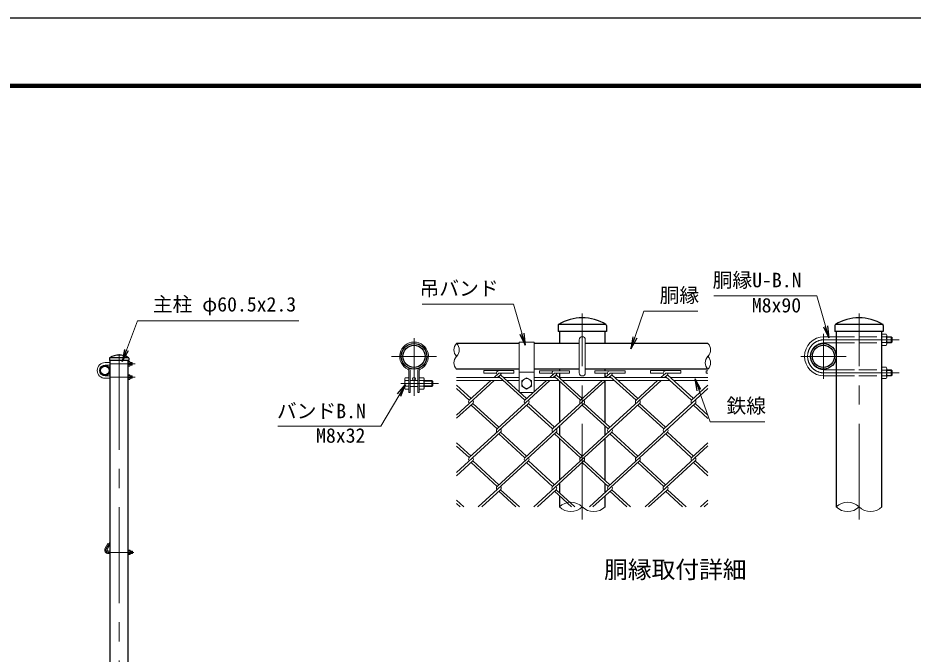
# Model space of a CAD drawing. Units: millimetres, scale not verified. Extents: x -4200 to 4200, y -2970 to 2970.
# Drawn here: x -379 to 2589, y 861 to 2970 of the extents above; entities that cross this region are included whole.
import ezdxf
from ezdxf.enums import TextEntityAlignment as Align

# ---------------------------------------------------------------- set-up
doc = ezdxf.new("R2010")
doc.units = ezdxf.units.MM
doc.header["$LTSCALE"] = 10
doc.linetypes.add('DASHED', pattern=[7.5, 6, -1.5])
doc.linetypes.add('USER1', pattern=[50.8, 31.75, -6.35, 6.35, -6.35])
for name, color, linetype, lineweight in [('0-0_D-STR1', 1, 'Continuous', 25), ('0-1_D-STR3', 3, 'Continuous', 13), ('0-2_D-BMK', 2, 'USER1', 13), ('0-3_D-STR2', 7, 'Continuous', 13), ('0-4_D-STR-DIM', 7, 'Continuous', 13), ('0-5_0', 7, 'Continuous', 25), ('0-A_D-STR-TXT', 7, 'Continuous', 13), ('0-B_D-TTL-TXT', 7, 'Continuous', 25), ('0-C_D-TTL', 7, 'Continuous', 25)]:
    doc.layers.add(name, color=color, linetype=linetype, lineweight=lineweight)
doc.styles.add('ＭＳ ゴシック', font='')
doc.styles.get('ＭＳ ゴシック').set_extended_font_data('MS Gothic')

# ---------------------------------------------------------------- blocks, each defined once
blk = doc.blocks.new('_Open')
at = {"layer": '0-5_0'}
blk.add_line((-10, 1.667), (0, 0), dxfattribs=at)
blk.add_lwpolyline([(-10, -1.667), (0, 0), (-10, 0)], dxfattribs=at)

msp = doc.modelspace()

# ---------------------------------------------------------------- linework, layer by layer
at = {"layer": '0-0_D-STR1'}
for p, q in [((1411.71, 1950.69), (1411.71, 1930.55)), ((1572.21, 1930.55), (1411.71, 1930.55)), ((1571.37, 1953.05), (1412.54, 1953.05)), ((1416.33, 1930.55), (1416.33, 1890.55)), ((1567.58, 1890.55), (1567.58, 1930.55)), ((1572.21, 1950.69), (1572.21, 1930.55)), ((2329.48, 1950.69), (2329.48, 1930.55)), ((2489.98, 1930.55), (2329.48, 1930.55)), ((2489.15, 1953.05), (2330.32, 1953.05)), ((2334.11, 1930.55), (2334.11, 1348.89)), ((2485.36, 1348.89), (2485.36, 1930.55)), ((2489.98, 1950.69), (2489.98, 1930.55)), ((1282.64, 1890.55), (1075.29, 1890.55)), ((1481.96, 1890.55), (1332.64, 1890.55)), ((1908.62, 1890.55), (1501.96, 1890.55)), ((-75.57, 1842.24), (-75.57, 1834.19)), ((-11.71, 1843.19), (-75.24, 1843.19)), ((-11.37, 1842.24), (-11.37, 1834.19)), ((-11.37, 1834.19), (-75.57, 1834.19)), ((1282.64, 1805.55), (1075.29, 1805.55)), ((1481.96, 1805.55), (1332.64, 1805.55)), ((1416.33, 1805.55), (1416.33, 1800.43)), ((1416.33, 1792.43), (1416.33, 1778.05)), ((1908.62, 1805.55), (1501.96, 1805.55)), ((1567.58, 1800.43), (1567.58, 1805.55)), ((1567.58, 1778.05), (1567.58, 1792.43)), ((1416.33, 1766.42), (1416.33, 1628.1)), ((1567.58, 1627.86), (1567.58, 1766.7)), ((1416.33, 1617.25), (1416.33, 1586.7)), ((1567.58, 1586.95), (1567.58, 1617.01)), ((1416.33, 1575.85), (1416.33, 1437.5)), ((1567.58, 1437.26), (1567.58, 1576.1)), ((1416.33, 1426.65), (1416.33, 1396.1)), ((1567.58, 1396.35), (1567.58, 1426.41)), ((1416.33, 1385.25), (1416.33, 1348.89)), ((1567.58, 1348.89), (1567.58, 1385.5))]:
    msp.add_line(p, q, dxfattribs=at)
msp.add_lwpolyline([(-73.72, 1834.19), (-73.72, -986.81), (-13.22, -986.81), (-13.22, 1834.19)], dxfattribs=at)
for centre, radius in [((934.3, 1848.05), 42.5), ((934.3, 1848.05), 36.75), ((2291.61, 1848.05), 42.5), ((2291.61, 1848.05), 36.75), ((-90.72, 1801.19), 17), ((-90.72, 1801.19), 14.7)]:
    msp.add_circle(centre, radius, dxfattribs=at)
for centre, radius, start, end in [((1491.96, 1822.62), 152.93, 59.14927, 120.85073), ((2409.73, 1822.62), 152.93, 59.14927, 120.85073), ((1415.46, 1950.69), 3.75, 120.85073, 180), ((1568.46, 1950.69), 3.75, 0, 59.14927), ((2333.23, 1950.69), 3.75, 120.85073, 180), ((2486.23, 1950.69), 3.75, 0, 59.14927), ((-74.07, 1842.24), 1.5, 120.85073, 180), ((-43.47, 1791.02), 61.17, 59.14927, 120.85073), ((-12.87, 1842.24), 1.5, 0, 59.14927)]:
    msp.add_arc(centre, radius, start, end, dxfattribs=at)
at = {"layer": '0-1_D-STR3'}
for p, q in [((1481.96, 1793.05), (1481.96, 1903.05)), ((1501.96, 1793.05), (1501.96, 1903.05)), ((2294.11, 1913.05), (2334.11, 1913.05)), ((2485.36, 1921.8), (2499.86, 1921.8)), ((2485.36, 1921.8), (2485.36, 1884.3)), ((2499.86, 1912.43), (2485.36, 1912.43)), ((2501.61, 1917.85), (2501.61, 1888.94)), ((2501.61, 1913.05), (2516.11, 1913.05)), ((2501.61, 1911.3), (2517.86, 1911.3)), ((2519.11, 1910.05), (2519.11, 1896.05)), ((1282.64, 1895.55), (1282.64, 1733.05)), ((1332.64, 1895.55), (1282.64, 1895.55)), ((1332.64, 1895.55), (1332.64, 1733.05)), ((2294.11, 1893.05), (2334.11, 1893.05)), ((2499.86, 1893.68), (2485.36, 1893.68)), ((2485.36, 1884.3), (2499.86, 1884.3)), ((2501.61, 1894.8), (2517.86, 1894.8)), ((2501.61, 1893.05), (2516.11, 1893.05)), ((2516.11, 1893.05), (2519.11, 1896.05)), ((-89.72, 1827.19), (-73.72, 1827.19)), ((-89.72, 1819.19), (-73.72, 1819.19)), ((-13.22, 1830.69), (-7.42, 1830.69)), ((-13.22, 1830.69), (-13.22, 1815.69)), ((-7.42, 1826.94), (-13.22, 1826.94)), ((-7.42, 1819.44), (-13.22, 1819.44)), ((-13.22, 1815.69), (-7.42, 1815.69)), ((-6.72, 1829.11), (-6.72, 1817.54)), ((-6.72, 1827.19), (-0.92, 1827.19)), ((-6.72, 1826.49), (-0.22, 1826.49)), ((-6.72, 1819.89), (-0.22, 1819.89)), ((-6.72, 1819.19), (-0.92, 1819.19)), ((-0.92, 1819.19), (0.28, 1820.39)), ((0.28, 1825.99), (0.28, 1820.39)), ((-89.72, 1783.19), (-73.72, 1783.19)), ((-7.42, 1782.94), (-13.22, 1782.94)), ((-6.72, 1773.27), (-6.72, 1784.83)), ((-6.72, 1783.19), (-0.92, 1783.19)), ((-6.72, 1782.49), (-0.22, 1782.49)), ((0.28, 1781.99), (-0.92, 1783.19)), ((-0.92, 1783.19), (-0.92, 1775.19)), ((0.28, 1781.99), (0.28, 1776.39)), ((916.8, 1800.62), (916.8, 1728.05)), ((921.8, 1800.62), (921.8, 1728.05)), ((946.8, 1800.62), (946.8, 1728.05)), ((951.8, 1800.62), (951.8, 1728.05)), ((1332.64, 1795.55), (1282.64, 1795.55)), ((2294.11, 1803.05), (2334.11, 1803.05)), ((2294.11, 1783.05), (2334.11, 1783.05)), ((2499.86, 1802.43), (2485.36, 1802.43)), ((2499.86, 1783.68), (2485.36, 1783.68)), ((2501.61, 1778.25), (2501.61, 1807.17)), ((2501.61, 1803.05), (2516.11, 1803.05)), ((2501.61, 1801.3), (2517.86, 1801.3)), ((2501.61, 1784.8), (2517.86, 1784.8)), ((2501.61, 1783.05), (2516.11, 1783.05)), ((2519.11, 1800.05), (2516.11, 1803.05)), ((2516.11, 1803.05), (2516.11, 1783.05)), ((2516.11, 1783.05), (2519.11, 1786.05)), ((2519.11, 1800.05), (2519.11, 1786.05)), ((-89.72, 1775.19), (-73.72, 1775.19)), ((-7.42, 1775.44), (-13.22, 1775.44)), ((-13.22, 1771.69), (-7.42, 1771.69)), ((-6.72, 1775.89), (-0.22, 1775.89)), ((-6.72, 1775.19), (-0.92, 1775.19)), ((-0.92, 1775.19), (0.28, 1776.39)), ((903.55, 1773.8), (905.29, 1776.82)), ((903.55, 1773.8), (903.55, 1742.3)), ((916.8, 1776.82), (905.29, 1776.82)), ((916.8, 1767.43), (905.29, 1767.43)), ((916.8, 1776.82), (916.8, 1739.29)), ((921.8, 1768.05), (946.8, 1768.05)), ((951.8, 1776.82), (966.24, 1776.82)), ((951.8, 1739.29), (951.8, 1776.82)), ((951.8, 1767.43), (966.24, 1767.43)), ((966.24, 1776.82), (968.05, 1773.68)), ((968.05, 1742.43), (968.05, 1773.68)), ((968.05, 1768.05), (993.8, 1768.05)), ((968.05, 1766.18), (995.67, 1766.18)), ((993.8, 1768.05), (996.8, 1765.05)), ((993.8, 1768.05), (993.8, 1748.05)), ((996.8, 1765.05), (996.8, 1751.05)), ((1075.29, 1778.05), (1219.32, 1778.05)), ((1075.29, 1768.05), (1230.24, 1768.05)), ((1231.17, 1778.05), (1282.64, 1778.05)), ((1242.08, 1768.05), (1282.64, 1768.05)), ((1291.39, 1767.41), (1307.64, 1776.8)), ((1291.39, 1767.41), (1291.39, 1748.7)), ((1307.64, 1776.8), (1323.89, 1767.41)), ((1323.89, 1767.41), (1323.89, 1748.7)), ((1332.64, 1778.05), (1403.64, 1778.05)), ((1332.64, 1768.05), (1414.56, 1768.05)), ((1415.48, 1778.05), (1587.96, 1778.05)), ((1426.4, 1768.05), (1598.88, 1768.05)), ((1599.8, 1778.05), (1772.28, 1778.05)), ((1610.72, 1768.05), (1783.2, 1768.05)), ((1784.12, 1778.05), (1908.62, 1778.05)), ((1795.04, 1768.05), (1908.62, 1768.05)), ((2485.36, 1774.3), (2499.86, 1774.3)), ((903.55, 1742.3), (905.29, 1739.29)), ((916.8, 1748.67), (905.29, 1748.67)), ((916.8, 1739.29), (905.29, 1739.29)), ((916.8, 1728.05), (921.8, 1728.05)), ((921.8, 1748.05), (946.8, 1748.05)), ((946.8, 1728.05), (951.8, 1728.05)), ((951.8, 1748.67), (966.24, 1748.67)), ((951.8, 1739.29), (966.24, 1739.29)), ((966.24, 1739.29), (968.05, 1742.43)), ((968.05, 1749.93), (995.67, 1749.93)), ((968.05, 1748.05), (993.8, 1748.05)), ((993.8, 1748.05), (996.8, 1751.05)), ((1327.64, 1728.05), (1287.64, 1728.05)), ((-80.65, 1227.78), (-89.65, 1212.19)), ((-73.72, 1223.78), (-82.72, 1208.19)), ((-73.72, 1223.78), (-80.65, 1227.78)), ((-79.26, 1202.19), (-73.72, 1202.19)), ((-79.26, 1194.19), (-73.72, 1194.19)), ((-13.22, 1205.69), (-13.22, 1190.69)), ((-13.22, 1205.69), (-7.42, 1205.69)), ((-7.42, 1201.94), (-13.22, 1201.94)), ((-7.42, 1194.44), (-13.22, 1194.44)), ((-13.22, 1190.69), (-7.42, 1190.69)), ((-6.72, 1204.11), (-6.72, 1192.54)), ((-6.72, 1202.19), (-0.46, 1202.19)), ((-6.72, 1201.49), (0.24, 1201.49)), ((-6.72, 1194.89), (0.24, 1194.89)), ((-6.72, 1194.19), (-0.46, 1194.19)), ((-0.46, 1202.19), (-0.46, 1194.19)), ((0.74, 1200.99), (-0.46, 1202.19)), ((-0.46, 1194.19), (0.74, 1195.39)), ((0.74, 1200.99), (0.74, 1195.39)), ((0.74, 1200.99), (0.74, 1195.39))]:
    msp.add_line(p, q, dxfattribs=at)
at = {"layer": '0-1_D-STR3', "linetype": 'DASHED'}
for p, q in [((2334.11, 1913.05), (2485.36, 1913.05)), ((2334.11, 1893.05), (2485.36, 1893.05)), ((2334.11, 1803.05), (2485.36, 1803.05)), ((2334.11, 1783.05), (2485.36, 1783.05))]:
    msp.add_line(p, q, dxfattribs=at)
at = {"layer": '0-1_D-STR3'}
for points in [[(2519.11, 1910.05), (2516.11, 1913.05), (2516.11, 1893.05)], [(0.28, 1825.99), (-0.92, 1827.19), (-0.92, 1819.19)], [(2485.36, 1774.3), (2485.36, 1811.8), (2499.86, 1811.8)], [(-13.22, 1771.69), (-13.22, 1786.69), (-7.42, 1786.69)], [(1291.39, 1748.7), (1307.64, 1739.3), (1323.89, 1748.7)]]:
    msp.add_lwpolyline(points, dxfattribs=at)
for centre, radius in [((934.3, 1773.05), 5), ((1307.64, 1758.05), 16.23)]:
    msp.add_circle(centre, radius, dxfattribs=at)
for centre, radius, start, end in [((1491.96, 1903.05), 10, 0, 180), ((2294.11, 1848.05), 65, 90, 270), ((2494.61, 1917.11), 7.04, 318.21899, 41.78101), ((2475.62, 1903.05), 25.99, 338.85295, 21.14705), ((934.3, 1848.05), 47.5, 295.37693, 244.62307), ((934.3, 1848.05), 42.5, 295.37693, 244.62307), ((2294.11, 1848.05), 45, 90, 270), ((2494.45, 1888.99), 7.15, 319.0514, 40.9486), ((-89.72, 1801.19), 26, 90, 270), ((-89.72, 1801.19), 18, 90, 270), ((-17.12, 1823.19), 10.39, 338.85295, 21.14705), ((-9.52, 1828.81), 2.81, 318.21899, 41.78101), ((-9.58, 1817.56), 2.86, 319.0514, 40.9486), ((2494.45, 1807.11), 7.15, 319.0514, 40.9486), ((-17.12, 1779.19), 10.39, 338.85295, 21.14705), ((-9.58, 1784.81), 2.86, 319.0514, 40.9486), ((911.8, 1800.62), 5, 0, 64.62307), ((911.8, 1800.62), 10, 0, 64.62307), ((956.8, 1800.62), 10, 115.37693, 180), ((956.8, 1800.62), 5, 115.37693, 180), ((1491.96, 1793.05), 10, 180, 0), ((2475.62, 1793.05), 25.99, 338.85295, 21.14705), ((2494.61, 1778.99), 7.04, 318.21899, 41.78101), ((-9.52, 1773.56), 2.81, 318.21899, 41.78101), ((912.14, 1772.12), 8.31, 145.61585, 214.38415), ((934.89, 1758.05), 31.05, 162.4121, 197.5879), ((959.38, 1772.12), 8.31, 325.61586, 34.38414), ((936.64, 1758.05), 31.05, 342.4121, 17.5879), ((912.14, 1743.98), 8.31, 145.61585, 214.38415), ((959.38, 1743.98), 8.31, 325.61585, 34.38416), ((1287.64, 1733.05), 5, 180, 270), ((1327.64, 1733.05), 5, 270, 0), ((-79.26, 1206.19), 12, 150, 270), ((-79.26, 1206.19), 4, 150, 270), ((-17.12, 1198.19), 10.39, 338.85295, 21.14705), ((-9.52, 1203.81), 2.81, 318.21899, 41.78101), ((-9.58, 1192.56), 2.86, 319.0514, 40.9486)]:
    msp.add_arc(centre, radius, start, end, dxfattribs=at)
at = {"layer": '0-2_D-BMK'}
for p, q in [((1491.96, 1307.22), (1491.96, 1990.55)), ((2409.73, 1307.22), (2409.73, 1990.55)), ((934.3, 1908.73), (934.3, 1717.06)), ((2291.61, 1923.05), (2291.61, 1773.05)), ((2294.11, 1903.05), (2543.09, 1903.05)), ((-43.47, -1001.81), (-43.47, 1858.19)), ((1009.3, 1848.05), (859.3, 1848.05)), ((2366.61, 1848.05), (2216.61, 1848.05)), ((-73.72, 1823.19), (9.87, 1823.19)), ((2294.11, 1793.05), (2543.09, 1793.05)), ((-73.72, 1779.19), (9.87, 1779.19)), ((890.75, 1758.05), (1015.75, 1758.05)), ((-74.08, 1231.15), (-86.19, 1210.19)), ((-79.26, 1198.19), (5.63, 1198.19))]:
    msp.add_line(p, q, dxfattribs=at)
for centre, radius, start in [((2294.11, 1848.05), 55, 90), ((-79.26, 1206.19), 8, 150)]:
    msp.add_arc(centre, radius, start, 270, dxfattribs=at)
at = {"layer": '0-3_D-STR2'}
for p, q in [((1165.63, 1800.57), (1265.63, 1800.57)), ((1165.63, 1792.57), (1165.63, 1800.57)), ((1165.63, 1792.57), (1207.6, 1792.57)), ((1215.63, 1792.57), (1199.81, 1778.07)), ((1221.27, 1787.15), (1211.35, 1778.07)), ((1301.72, 1702.55), (1215.33, 1781.71)), ((1307.64, 1707.98), (1221.25, 1787.14)), ((1349.8, 1800.43), (1449.8, 1800.43)), ((1349.8, 1792.43), (1349.8, 1800.43)), ((1349.8, 1792.43), (1391.77, 1792.43)), ((1399.8, 1792.43), (1384.11, 1778.05)), ((1405.72, 1787), (1395.95, 1778.05)), ((1486.04, 1702.55), (1399.8, 1781.58)), ((1491.96, 1707.98), (1405.72, 1787)), ((1534.12, 1800.43), (1634.12, 1800.43)), ((1534.12, 1792.43), (1534.12, 1800.43)), ((1534.12, 1792.43), (1576.09, 1792.43)), ((1584.12, 1792.43), (1568.43, 1778.05)), ((1589.89, 1787.14), (1579.98, 1778.05)), ((1670.36, 1702.55), (1583.97, 1781.71)), ((1584.12, 1792.43), (1634.12, 1792.43)), ((1676.28, 1707.98), (1589.89, 1787.14)), ((1634.12, 1792.43), (1634.12, 1800.43)), ((1718.57, 1800.55), (1818.57, 1800.55)), ((1718.57, 1792.55), (1718.57, 1800.55)), ((1718.57, 1792.55), (1760.54, 1792.55)), ((1768.57, 1792.55), (1752.75, 1778.05)), ((1774.21, 1787.14), (1764.3, 1778.05)), ((1854.68, 1702.55), (1768.29, 1781.71)), ((1860.6, 1707.98), (1774.21, 1787.14)), ((1902.76, 1800.43), (1908.62, 1800.43)), ((1902.76, 1792.43), (1902.76, 1800.43)), ((1902.76, 1792.43), (1908.62, 1792.43)), ((1200.44, 1768.07), (1075.29, 1653.39)), ((1123.33, 1707.99), (1075.29, 1752.01)), ((1188.89, 1768.07), (1117.41, 1702.57)), ((1385.04, 1768.05), (1209.57, 1607.27)), ((1373.2, 1768.05), (1301.72, 1702.55)), ((1569.06, 1768.05), (1393.74, 1607.4)), ((1557.52, 1768.05), (1486.04, 1702.55)), ((1753.38, 1768.05), (1578.06, 1607.4)), ((1741.84, 1768.05), (1670.36, 1702.55)), ((1908.62, 1751.99), (1854.68, 1702.55)), ((1117.41, 1702.57), (1075.29, 1741.16)), ((1908.62, 1741.14), (1762.52, 1607.25)), ((1129.11, 1691.85), (1075.29, 1642.54)), ((1313.43, 1691.85), (1117.28, 1512.12)), ((1215.49, 1612.69), (1129.11, 1691.85)), ((1497.73, 1691.84), (1301.58, 1512.1)), ((1399.67, 1612.83), (1313.43, 1691.85)), ((1682.05, 1691.84), (1485.9, 1512.1)), ((1583.98, 1612.83), (1497.75, 1691.85)), ((1866.37, 1691.84), (1670.22, 1512.1)), ((1768.44, 1612.68), (1682.05, 1691.84)), ((1908.62, 1653.12), (1866.37, 1691.84)), ((1209.57, 1607.27), (1123.19, 1686.42)), ((1393.74, 1607.4), (1307.51, 1686.42)), ((1578.06, 1607.4), (1491.82, 1686.42)), ((1762.52, 1607.25), (1676.13, 1686.41)), ((1908.62, 1642.27), (1860.45, 1686.41)), ((1221.27, 1596.55), (1075.29, 1462.79)), ((1405.59, 1596.55), (1209.43, 1416.8)), ((1301.58, 1512.1), (1215.35, 1591.13)), ((1307.51, 1517.53), (1221.27, 1596.55)), ((1589.91, 1596.55), (1393.74, 1416.8)), ((1485.9, 1512.1), (1399.67, 1591.13)), ((1491.82, 1517.53), (1405.59, 1596.55)), ((1774.21, 1596.54), (1578.06, 1416.8)), ((1670.22, 1512.1), (1583.98, 1591.13)), ((1676.14, 1517.53), (1589.91, 1596.55)), ((1854.53, 1512.09), (1768.81, 1590.64)), ((1860.45, 1517.51), (1774.21, 1596.54)), ((1123.2, 1517.54), (1075.29, 1561.44)), ((1117.28, 1512.12), (1075.29, 1550.59)), ((1908.62, 1550.81), (1762.38, 1416.8)), ((1908.62, 1561.66), (1854.53, 1512.09)), ((1129.12, 1501.26), (1075.29, 1451.94)), ((1209.44, 1416.82), (1123.2, 1495.84)), ((1215.36, 1422.24), (1129.12, 1501.26)), ((1313.43, 1501.25), (1147.15, 1348.89)), ((1393.74, 1416.8), (1307.51, 1495.83)), ((1399.67, 1422.23), (1313.43, 1501.25)), ((1497.75, 1501.25), (1331.47, 1348.89)), ((1578.06, 1416.8), (1492.34, 1495.35)), ((1583.98, 1422.23), (1497.75, 1501.25)), ((1682.06, 1501.25), (1515.79, 1348.89)), ((1762.38, 1416.8), (1676.14, 1495.83)), ((1768.3, 1422.23), (1682.06, 1501.25)), ((1866.37, 1501.24), (1700.11, 1348.89)), ((1908.62, 1451.67), (1860.45, 1495.81)), ((1908.62, 1462.52), (1866.37, 1501.24)), ((1221.28, 1405.97), (1159, 1348.9)), ((1271.7, 1348.89), (1215.35, 1400.53)), ((1283.54, 1348.89), (1221.27, 1405.95)), ((1405.59, 1405.95), (1343.31, 1348.89)), ((1456.02, 1348.89), (1399.67, 1400.53)), ((1467.86, 1348.89), (1405.58, 1405.95)), ((1589.91, 1405.95), (1527.63, 1348.89)), ((1640.34, 1348.89), (1583.98, 1400.53)), ((1652.18, 1348.89), (1589.91, 1405.95)), ((1774.22, 1405.95), (1711.95, 1348.89)), ((1824.66, 1348.89), (1768.3, 1400.53)), ((1836.5, 1348.89), (1774.22, 1405.95)), ((1099.24, 1348.9), (1075.29, 1370.84)), ((1908.62, 1371.06), (1884.43, 1348.89)), ((1087.4, 1348.9), (1075.29, 1359.99)), ((1908.62, 1360.21), (1896.27, 1348.89))]:
    msp.add_line(p, q, dxfattribs=at)
for points in [[(1215.63, 1792.57), (1265.63, 1792.57), (1265.63, 1800.57)], [(1399.8, 1792.43), (1449.8, 1792.43), (1449.8, 1800.43)], [(1768.57, 1792.55), (1818.57, 1792.55), (1818.57, 1800.55)]]:
    msp.add_lwpolyline(points, dxfattribs=at)
for centre, start, end in [((1215.63, 1792.57), 85, 222.5), ((1215.49, 1792.44), 317.5, 0.89905), ((1399.8, 1792.43), 95, 222.5), ((1399.8, 1792.43), 317.5, 0), ((1584.12, 1792.43), 85, 222.5), ((1584.12, 1792.43), 317.5, 0), ((1768.57, 1792.55), 85, 222.5), ((1768.44, 1792.43), 317.5, 0.89905), ((1123.33, 1697.14), 137.5, 222.5), ((1123.33, 1697.14), 317.5, 42.5), ((1307.64, 1697.13), 137.5, 222.5), ((1307.64, 1697.13), 317.5, 42.5), ((1491.96, 1697.13), 137.5, 222.5), ((1491.96, 1697.13), 317.5, 42.5), ((1676.28, 1697.13), 137.5, 222.5), ((1676.28, 1697.13), 317.5, 42.5), ((1860.6, 1697.13), 137.5, 222.5), ((1860.6, 1697.13), 317.5, 42.5), ((1215.48, 1601.83), 137.5, 222.5), ((1215.48, 1601.83), 317.5, 42.5), ((1399.8, 1601.83), 137.5, 222.5), ((1399.8, 1601.83), 317.5, 42.5), ((1584.12, 1601.83), 137.5, 222.5), ((1584.12, 1601.83), 317.5, 42.5), ((1768.44, 1601.83), 137.5, 222.5), ((1768.44, 1601.83), 317.5, 42.5), ((1123.33, 1506.54), 137.5, 222.5), ((1123.33, 1506.54), 317.5, 42.5), ((1307.51, 1506.68), 137.5, 222.5), ((1307.51, 1506.68), 317.5, 42.5), ((1491.82, 1506.68), 137.5, 222.5), ((1491.82, 1506.68), 317.5, 42.5), ((1676.28, 1506.53), 137.5, 222.5), ((1676.28, 1506.53), 317.5, 42.5), ((1860.6, 1506.53), 137.5, 222.5), ((1860.6, 1506.53), 317.5, 42.5), ((1215.33, 1411.36), 137.5, 222.5), ((1215.33, 1411.36), 317.5, 42.5), ((1399.65, 1411.36), 137.5, 222.5), ((1399.65, 1411.36), 317.5, 42.5), ((1583.97, 1411.36), 137.5, 222.5), ((1583.97, 1411.36), 317.5, 42.5), ((1768.29, 1411.36), 137.5, 222.5), ((1768.29, 1411.36), 317.5, 42.5)]:
    msp.add_arc(centre, 8.03, start, end, dxfattribs=at)
at = {"layer": '0-4_D-STR-DIM'}
for centre, radius, start, end in [((1096.68, 1869.3), 30.15, 135.18146, 224.81854), ((1053.91, 1869.3), 30.15, 315.18146, 44.81854), ((1887.24, 1869.3), 30.15, 315.18146, 44.81854), ((1096.68, 1826.8), 30.15, 135.18146, 224.81854), ((1930.01, 1826.8), 30.15, 135.18146, 224.81854), ((1887.24, 1826.8), 30.15, 315.18146, 44.81854), ((1454.15, 1310.83), 53.65, 45.18146, 134.81854), ((1454.15, 1386.94), 53.65, 225.18146, 314.81854), ((1529.77, 1386.94), 53.65, 225.18146, 314.81854), ((2371.92, 1310.83), 53.65, 45.18146, 134.81854), ((2371.92, 1386.94), 53.65, 225.18146, 314.81854), ((2447.54, 1386.94), 53.65, 225.18146, 314.81854)]:
    msp.add_arc(centre, radius, start, end, dxfattribs=at)
at = {"layer": '0-A_D-STR-TXT'}
for points in [[(1927.73, 2048.52), (2269.26, 2048.52), (2309.27, 1910.88)], [(961.77, 2021.05), (1264.22, 2021.05), (1302.25, 1886.87)], [(1875.73, 1998.11), (1696.13, 1998.11), (1653.96, 1874.97)], [(551.92, 1966.19), (17.24, 1966.19), (-32.79, 1832.63)], [(482.89, 1616.76), (824.67, 1616.76), (904.55, 1752.57)], [(2097.16, 1631.32), (1916.28, 1631.32), (1866.63, 1771.53)]]:
    msp.add_lwpolyline(points, dxfattribs=at)
at = {"layer": '0-C_D-TTL', "color": 2}
msp.add_lwpolyline([(-4200, 2970), (4200, 2970), (4200, -2970), (-4200, -2970)], close=True, dxfattribs=at)
at = {"layer": '0-C_D-TTL'}
for points in [[(-3930, 2750), (3930, 2750), (3930, -2750), (-3930, -2750)], [(-3927.5, 2747.5), (3927.5, 2747.5), (3927.5, -2747.5), (-3927.5, -2747.5)], [(-3925, 2745), (3925, 2745), (3925, -2745), (-3925, -2745)], [(-3922.5, 2742.5), (3922.5, 2742.5), (3922.5, -2742.5), (-3922.5, -2742.5)], [(-3920, 2740), (3920, 2740), (3920, -2740), (-3920, -2740)]]:
    msp.add_lwpolyline(points, close=True, dxfattribs=at)

# ---------------------------------------------------------------- block references
at = {"layer": '0-A_D-STR-TXT', "xscale": 4, "yscale": 4}
for p, rotation in [((2309.83, 1908.96), 286.2108), ((1302.8, 1884.94), 285.82586), ((1653.31, 1873.08), 251.09563), ((-33.49, 1830.76), 249.46512), ((905.56, 1754.29), 59.5375), ((1865.96, 1773.42), 109.50173)]:
    msp.add_blockref('_Open', p, dxfattribs=dict(at, rotation=rotation))

# ---------------------------------------------------------------- texts
at = {"layer": '0-A_D-STR-TXT', "style": 'ＭＳ ゴシック'}
for s, p in [('胴縁U-B.N', (1924.17, 2062.5)), ('吊バンド', (952.38, 2034.9)), ('胴縁', (1748.57, 2012.09)), ('主柱 φ60.5x2.3', (68.16, 1982.2)), ('M8x90', (2054.12, 1979.07)), ('バンドB.N', (479.59, 1628.34)), ('鉄線', (1970, 1645.68)), ('M8x32', (609.53, 1547.32))]:
    msp.add_text(s, height=48.09, dxfattribs=at).set_placement(p, align=Align.BOTTOM_LEFT)
at = {"layer": '0-B_D-TTL-TXT', "style": 'ＭＳ ゴシック'}
msp.add_text('胴縁取付詳細', height=57.7, dxfattribs=at).set_placement((1564.36, 1094.97), align=Align.BOTTOM_LEFT)

doc.saveas('drawing.dxf')
